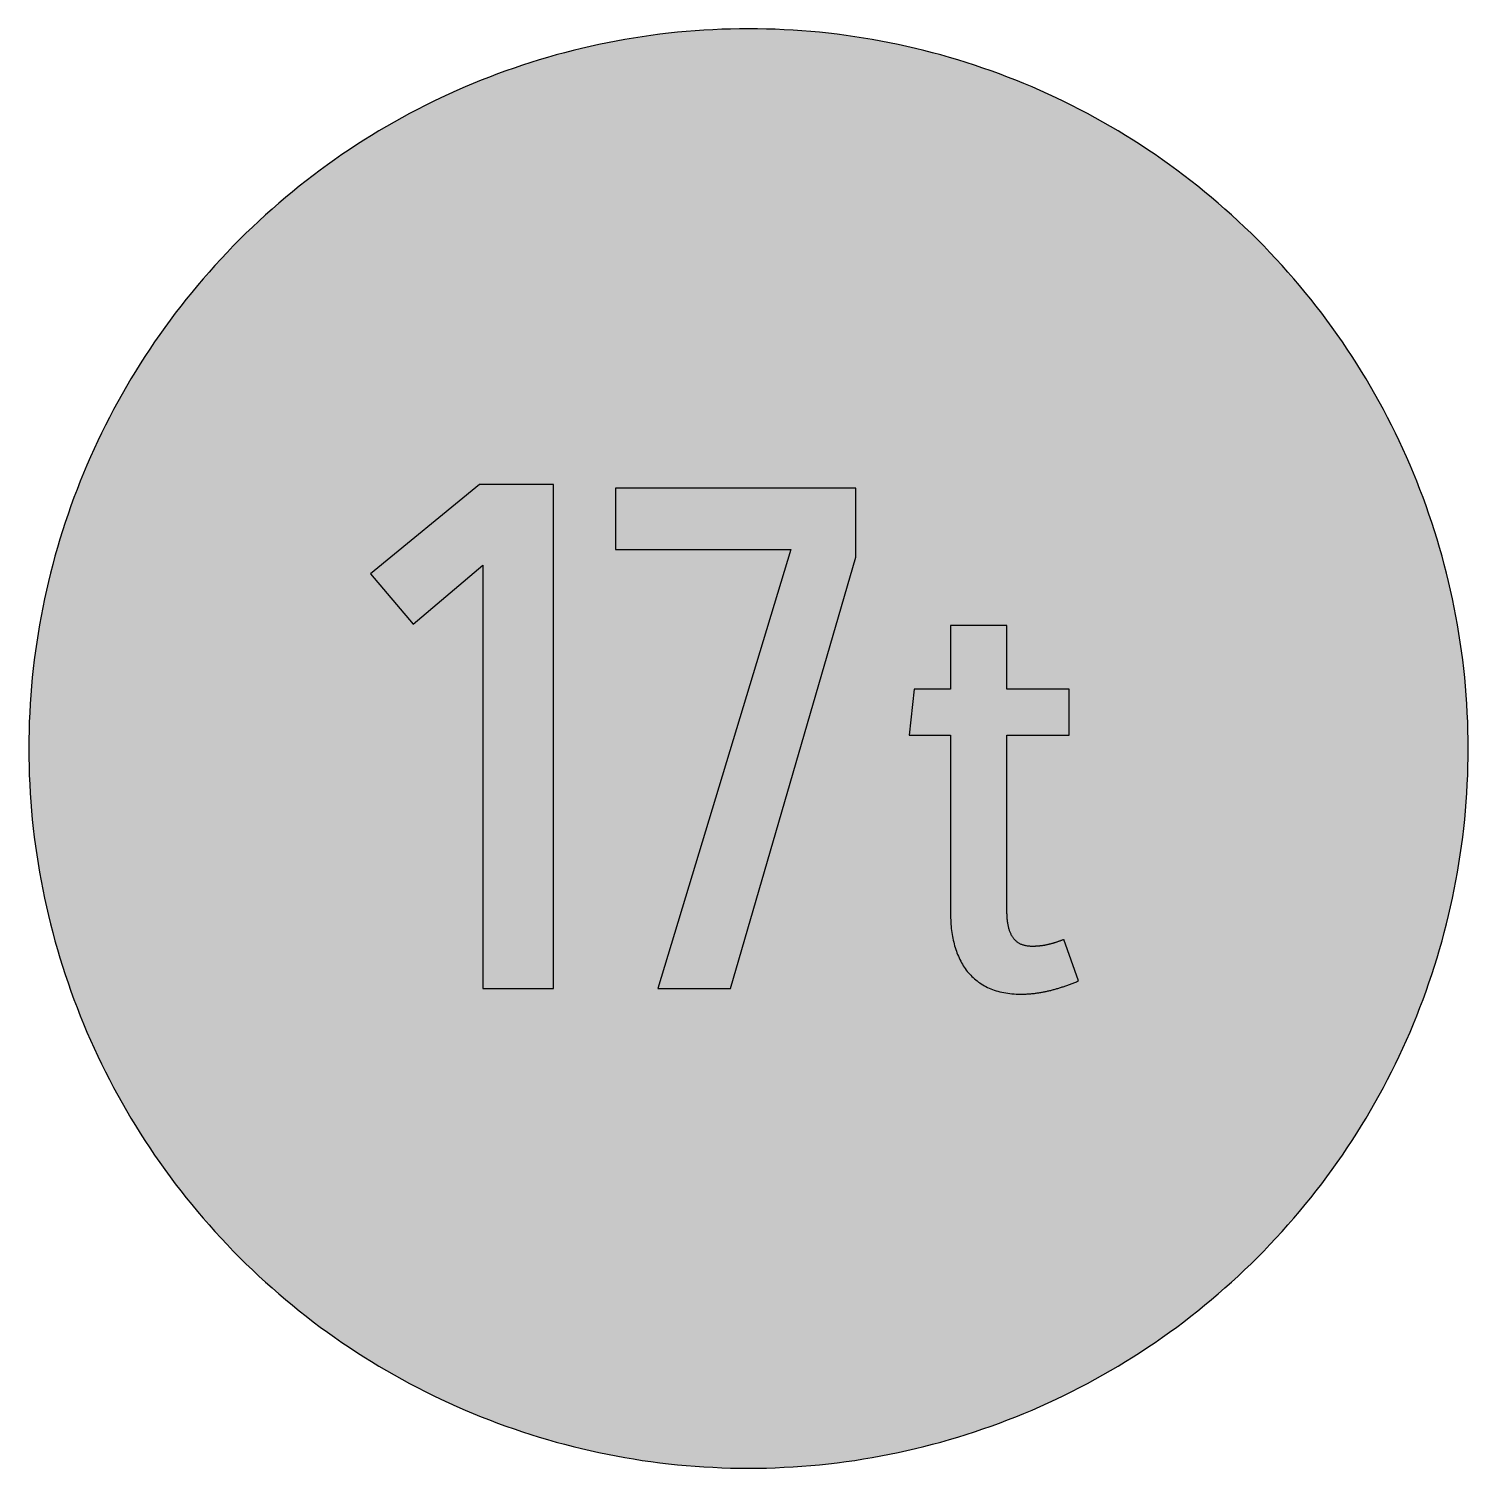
# Model space of a CAD drawing. Header units: millimetres. Extents: x 0 to 212, y 0 to 212.
import ezdxf

# ---------------------------------------------------------------- set-up
doc = ezdxf.new("R2010")
doc.units = ezdxf.units.MM

msp = doc.modelspace()

# ---------------------------------------------------------------- hatches: boundary and pattern name
for color, points in [(254, [(211.7189, 105.8869), (211.709, 107.2007), (211.6861, 108.5139), (211.6455, 109.8245), (211.5871, 111.1326), (211.5134, 112.4407), (211.4245, 113.7437), (211.3204, 115.0468), (211.201, 116.3447), (211.0638, 117.6426), (210.9114, 118.9355), (210.7413, 120.2258), (210.5584, 121.5136), (210.3577, 122.7988), (210.1418, 124.079), (209.9107, 125.3566), (209.6643, 126.6292), (209.4027, 127.8992), (209.1258, 129.1641), (208.8337, 130.4239), (208.5264, 131.6812), (208.2038, 132.936), (207.866, 134.1831), (207.5104, 135.4277), (207.1421, 136.6647), (206.7611, 137.8991), (206.3623, 139.1285), (205.9483, 140.3502), (205.5216, 141.5694), (205.0771, 142.781), (204.6199, 143.9901), (204.1474, 145.1915), (203.6623, 146.3853), (203.1619, 147.574), (202.6463, 148.7576), (202.1154, 149.9362), (201.5693, 151.1046), (201.0105, 152.2705), (200.439, 153.4262), (199.8523, 154.5768), (199.2503, 155.7198), (198.6356, 156.8577), (198.0057, 157.9855), (197.3605, 159.1081), (196.7052, 160.2232), (196.0321, 161.3281), (195.3489, 162.4279), (194.6504, 163.5176), (193.9366, 164.6022), (193.2102, 165.6766), (192.471, 166.7434), (191.7167, 167.8), (190.9521, 168.849), (190.1698, 169.8904), (189.3773, 170.9217), (188.5696, 171.9428), (187.7517, 172.9562), (186.9161, 173.9621), (186.0702, 174.9552), (185.2117, 175.9407), (184.338, 176.9161), (183.454, 177.8838), (182.5549, 178.8389), (181.643, 179.7837), (180.721, 180.7185), (179.7837, 181.643), (178.8389, 182.5549), (177.8838, 183.454), (176.9161, 184.338), (175.9407, 185.2117), (174.9552, 186.0702), (173.9621, 186.9161), (172.9562, 187.7492), (171.9428, 188.5696), (170.9217, 189.3773), (169.8904, 190.1698), (168.849, 190.9496), (167.8, 191.7167), (166.7408, 192.471), (165.6766, 193.2102), (164.6022, 193.9366), (163.5176, 194.6504), (162.4279, 195.3489), (161.3281, 196.0321), (160.2232, 196.7052), (159.1081, 197.3631), (157.9855, 198.0057), (156.8577, 198.6356), (155.7198, 199.2503), (154.5768, 199.8523), (153.4262, 200.439), (152.2705, 201.0131), (151.1046, 201.5719), (149.9362, 202.1154), (148.7576, 202.6463), (147.574, 203.1619), (146.3853, 203.6623), (145.1889, 204.15), (143.9875, 204.6199), (142.781, 205.0796), (141.5694, 205.5216), (140.3502, 205.9483), (139.1285, 206.3623), (137.8991, 206.7611), (136.6647, 207.1446), (135.4252, 207.5129), (134.1831, 207.866), (132.9334, 208.2038), (131.6812, 208.5264), (130.4239, 208.8337), (129.1641, 209.1284), (127.8966, 209.4052), (126.6292, 209.6668), (125.3541, 209.9132), (124.0765, 210.1444), (122.7963, 210.3603), (121.5136, 210.5584), (120.2258, 210.7438), (118.9355, 210.9114), (117.6401, 211.0638), (116.3447, 211.201), (115.0468, 211.3229), (113.7437, 211.4271), (112.4382, 211.516), (111.1326, 211.5896), (109.8245, 211.6455), (108.5113, 211.6861), (107.1982, 211.7115), (105.885, 211.7192), (104.5693, 211.7115), (103.2561, 211.6861), (101.9454, 211.6455), (100.6373, 211.5896), (99.3292, 211.516), (98.0262, 211.4271), (96.7232, 211.3229), (95.4253, 211.201), (94.1273, 211.0638), (92.8345, 210.9114), (91.5441, 210.7438), (90.2564, 210.5584), (88.9711, 210.3603), (87.691, 210.1444), (86.4133, 209.9132), (85.1408, 209.6668), (83.8708, 209.4052), (82.6059, 209.1284), (81.346, 208.8337), (80.0887, 208.5264), (78.834, 208.2038), (77.5868, 207.866), (76.3422, 207.5129), (75.1053, 207.1446), (73.8708, 206.7611), (72.6415, 206.3623), (71.4197, 205.9483), (70.2005, 205.5216), (68.9889, 205.0796), (67.7799, 204.6199), (66.5785, 204.15), (65.3847, 203.6623), (64.196, 203.1619), (63.0123, 202.6463), (61.8338, 202.1154), (60.6628, 201.5719), (59.4995, 201.0131), (58.3438, 200.439), (57.1932, 199.8523), (56.0502, 199.2503), (54.9123, 198.6356), (53.7845, 198.0057), (52.6618, 197.3631), (51.5468, 196.7052), (50.4419, 196.0321), (49.342, 195.3489), (48.2524, 194.6504), (47.1678, 193.9366), (46.0934, 193.2102), (45.0266, 192.471), (43.9699, 191.7167), (42.9209, 190.9496), (41.8795, 190.1698), (40.8483, 189.3773), (39.8272, 188.5696), (38.8137, 187.7492), (37.8079, 186.9161), (36.8148, 186.0702), (35.8292, 185.2117), (34.8539, 184.338), (33.8861, 183.454), (32.9311, 182.5549), (31.9862, 181.643), (31.049, 180.7185), (30.1269, 179.7837), (29.2151, 178.8389), (28.3159, 177.8838), (27.432, 176.9161), (26.5582, 175.9407), (25.6997, 174.9552), (24.8539, 173.9621), (24.0208, 172.9562), (23.2004, 171.9428), (22.3926, 170.9217), (21.6002, 169.8904), (20.8204, 168.849), (20.0533, 167.8), (19.2989, 166.7434), (18.5598, 165.6766), (17.8333, 164.6022), (17.1196, 163.5176), (16.4211, 162.4279), (15.7378, 161.3281), (15.0647, 160.2232), (14.4069, 159.1081), (13.7643, 157.9855), (13.1343, 156.8577), (12.5197, 155.7198), (11.9177, 154.5768), (11.3309, 153.4262), (10.7569, 152.2705), (10.1981, 151.1046), (9.6545, 149.9362), (9.1237, 148.7576), (8.6081, 147.574), (8.1077, 146.3853), (7.62, 145.1915), (7.1501, 143.9901), (6.6904, 142.781), (6.2484, 141.5694), (5.8217, 140.3502), (5.4077, 139.1285), (5.0089, 137.8991), (4.6253, 136.6647), (4.257, 135.4277), (3.904, 134.1831), (3.5662, 132.936), (3.2436, 131.6812), (2.9362, 130.4239), (2.6416, 129.1641), (2.3647, 127.8992), (2.1031, 126.6292), (1.8567, 125.3566), (1.6256, 124.079), (1.4097, 122.7988), (1.2116, 121.5136), (1.0262, 120.2258), (0.8585, 118.9355), (0.7061, 117.6426), (0.569, 116.3447), (0.447, 115.0468), (0.3429, 113.7437), (0.254, 112.4407), (0.1803, 111.1326), (0.1245, 109.8245), (0.0838, 108.5139), (0.0584, 107.2007), (0.0508, 105.885), (0.0584, 104.5718), (0.0838, 103.2586), (0.1245, 101.9454), (0.1803, 100.6373), (0.254, 99.3318), (0.3429, 98.0262), (0.447, 96.7232), (0.569, 95.4253), (0.7061, 94.1299), (0.8585, 92.8345), (1.0262, 91.5441), (1.2116, 90.2564), (1.4097, 88.9737), (1.6256, 87.6935), (1.8567, 86.4159), (2.1031, 85.1408), (2.3647, 83.8733), (2.6416, 82.6059), (2.9362, 81.346), (3.2436, 80.0887), (3.5662, 78.8365), (3.904, 77.5868), (4.257, 76.3448), (4.6253, 75.1053), (5.0089, 73.8708), (5.4077, 72.6415), (5.8217, 71.4197), (6.2484, 70.2005), (6.6904, 68.9889), (7.1501, 67.7824), (7.62, 66.581), (8.1077, 65.3847), (8.6081, 64.196), (9.1237, 63.0123), (9.6545, 61.8338), (10.1981, 60.6654), (10.7569, 59.4995), (11.3309, 58.3438), (11.9177, 57.1932), (12.5197, 56.0502), (13.1343, 54.9123), (13.7643, 53.7845), (14.4069, 52.6618), (15.0647, 51.5468), (15.7378, 50.4419), (16.4211, 49.342), (17.1196, 48.2524), (17.8333, 47.1678), (18.5598, 46.0934), (19.2989, 45.0291), (20.0533, 43.9699), (20.8204, 42.9209), (21.6002, 41.8795), (22.3926, 40.8483), (23.2004, 39.8272), (24.0208, 38.8137), (24.8539, 37.8079), (25.6997, 36.8148), (26.5582, 35.8292), (27.432, 34.8539), (28.3159, 33.8861), (29.2151, 32.9311), (30.1269, 31.9862), (31.049, 31.049), (31.9862, 30.1269), (32.9311, 29.2151), (33.8861, 28.3159), (34.8539, 27.432), (35.8292, 26.5582), (36.8148, 25.6997), (37.8079, 24.8539), (38.8137, 24.0182), (39.8272, 23.2004), (40.8483, 22.3926), (41.8795, 21.6002), (42.9209, 20.8178), (43.9699, 20.0533), (45.0266, 19.2989), (46.0934, 18.5598), (47.1678, 17.8333), (48.2524, 17.1196), (49.342, 16.4211), (50.4419, 15.7378), (51.5468, 15.0647), (52.6618, 14.4094), (53.7845, 13.7643), (54.9123, 13.1343), (56.0502, 12.5197), (57.1932, 11.9177), (58.3438, 11.3309), (59.4995, 10.7594), (60.6628, 10.2006), (61.8338, 9.6545), (63.0123, 9.1237), (64.196, 8.6081), (65.3847, 8.1077), (66.5785, 7.6225), (67.7799, 7.1501), (68.9889, 6.6929), (70.2005, 6.2484), (71.4197, 5.8217), (72.6415, 5.4077), (73.8708, 5.0089), (75.1053, 4.6279), (76.3422, 4.2596), (77.5868, 3.904), (78.834, 3.5662), (80.0887, 3.2436), (81.346, 2.9362), (82.6059, 2.6441), (83.8708, 2.3673), (85.1408, 2.1057), (86.4133, 1.8593), (87.691, 1.6281), (88.9711, 1.4122), (90.2564, 1.2116), (91.5441, 1.0287), (92.8345, 0.8585), (94.1273, 0.7061), (95.4253, 0.569), (96.7232, 0.4496), (98.0262, 0.3454), (99.3292, 0.2565), (100.6373, 0.1829), (101.9454, 0.1245), (103.2561, 0.0838), (104.5693, 0.061), (105.885, 0.0533), (107.1982, 0.061), (108.5113, 0.0838), (109.8245, 0.1245), (111.1326, 0.1829), (112.4382, 0.2565), (113.7437, 0.3454), (115.0468, 0.4496), (116.3447, 0.569), (117.6401, 0.7061), (118.9355, 0.8585), (120.2258, 1.0287), (121.5136, 1.2116), (122.7963, 1.4122), (124.0765, 1.6281), (125.3541, 1.8593), (126.6292, 2.1057), (127.8966, 2.3673), (129.1641, 2.6441), (130.4239, 2.9362), (131.6812, 3.2436), (132.9334, 3.5662), (134.1831, 3.904), (135.4252, 4.2596), (136.6647, 4.6279), (137.8991, 5.0089), (139.1285, 5.4077), (140.3502, 5.8217), (141.5694, 6.2484), (142.781, 6.6929), (143.9875, 7.1501), (145.1889, 7.6225), (146.3853, 8.1077), (147.574, 8.6081), (148.7576, 9.1237), (149.9362, 9.6545), (151.1046, 10.2006), (152.2705, 10.7594), (153.4262, 11.3309), (154.5768, 11.9177), (155.7198, 12.5197), (156.8577, 13.1343), (157.9855, 13.7643), (159.1081, 14.4094), (160.2232, 15.0647), (161.3281, 15.7378), (162.4279, 16.4211), (163.5176, 17.1196), (164.6022, 17.8333), (165.6766, 18.5598), (166.7408, 19.2989), (167.8, 20.0533), (168.849, 20.8178), (169.8904, 21.6002), (170.9217, 22.3926), (171.9428, 23.2004), (172.9562, 24.0182), (173.9621, 24.8539), (174.9552, 25.6997), (175.9407, 26.5582), (176.9161, 27.432), (177.8838, 28.3159), (178.8389, 29.2151), (179.7837, 30.1269), (180.721, 31.049), (181.643, 31.9862), (182.5549, 32.9311), (183.454, 33.8861), (184.338, 34.8539), (185.2117, 35.8292), (186.0702, 36.8148), (186.9161, 37.8079), (187.7517, 38.8137), (188.5696, 39.8272), (189.3773, 40.8483), (190.1698, 41.8795), (190.9521, 42.9209), (191.7167, 43.9699), (192.471, 45.0291), (193.2102, 46.0934), (193.9366, 47.1678), (194.6504, 48.2524), (195.3489, 49.342), (196.0321, 50.4419), (196.7052, 51.5468), (197.3605, 52.6618), (198.0057, 53.7845), (198.6356, 54.9123), (199.2503, 56.0502), (199.8523, 57.1932), (200.439, 58.3438), (201.0105, 59.4995), (201.5693, 60.6654), (202.1154, 61.8338), (202.6463, 63.0123), (203.1619, 64.196), (203.6623, 65.3847), (204.1474, 66.581), (204.6199, 67.7824), (205.0771, 68.9889), (205.5216, 70.2005), (205.9483, 71.4197), (206.3623, 72.6415), (206.7611, 73.8708), (207.1421, 75.1053), (207.5104, 76.3448), (207.866, 77.5868), (208.2038, 78.8365), (208.5264, 80.0887), (208.8337, 81.346), (209.1258, 82.6059), (209.4027, 83.8733), (209.6643, 85.1408), (209.9107, 86.4159), (210.1418, 87.6935), (210.3577, 88.9737), (210.5584, 90.2564), (210.7413, 91.5441), (210.9114, 92.8345), (211.0638, 94.1299), (211.201, 95.4253), (211.3204, 96.7232), (211.4245, 98.0262), (211.5134, 99.3318), (211.5871, 100.6373), (211.6455, 101.9454), (211.6861, 103.2586), (211.709, 104.5718), (211.7166, 105.885)]), (59, [(66.8334, 70.6092), (77.2061, 70.6092), (77.2061, 144.6911), (66.3042, 144.6911), (50.323, 131.5678), (56.5686, 124.1594), (66.8334, 132.8371)]), (59, [(121.6561, 134.0016), (121.6561, 144.1619), (86.3064, 144.1619), (86.3064, 135.1661), (112.1311, 135.1661), (92.552, 70.6092), (103.2397, 70.6092)]), (59, [(135.5975, 81.6155), (135.5979, 81.2952), (135.6055, 80.9777), (135.6182, 80.6628), (135.6335, 80.3504), (135.6538, 80.043), (135.6792, 79.7357), (135.7097, 79.4334), (135.7452, 79.1362), (135.7859, 78.8391), (135.829, 78.547), (135.8798, 78.2599), (135.9332, 77.9729), (135.9916, 77.691), (136.0551, 77.4141), (136.1237, 77.1398), (136.1973, 76.868), (136.2761, 76.6013), (136.3599, 76.3397), (136.4488, 76.0806), (136.5428, 75.8266), (136.6418, 75.5752), (136.7434, 75.3288), (136.8527, 75.0875), (136.967, 74.8487), (137.0863, 74.6176), (137.2108, 74.389), (137.3378, 74.1629), (137.4724, 73.9445), (137.6121, 73.7286), (137.7569, 73.5203), (137.9068, 73.3146), (138.0617, 73.1164), (138.2217, 72.9209), (138.3868, 72.7304), (138.5595, 72.5449), (138.7348, 72.3671), (138.9177, 72.1919), (139.1031, 72.0242), (139.2961, 71.8591), (139.4943, 71.7017), (139.6975, 71.5493), (139.9057, 71.4045), (140.1216, 71.2622), (140.3401, 71.1276), (140.5661, 70.9981), (140.7973, 70.8762), (141.0335, 70.7593), (141.2748, 70.6476), (141.5237, 70.5434), (141.7752, 70.4444), (142.0343, 70.3529), (142.2984, 70.2666), (142.5702, 70.1878), (142.8445, 70.1142), (143.1265, 70.0481), (143.4135, 69.9872), (143.7081, 69.9364), (144.0078, 69.8881), (144.3126, 69.85), (144.6225, 69.817), (144.94, 69.7916), (145.2626, 69.7738), (145.5903, 69.7636), (145.9255, 69.7611), (146.0602, 69.7611), (146.1948, 69.7636), (146.3294, 69.7662), (146.464, 69.7687), (146.5986, 69.7738), (146.7333, 69.7789), (146.8679, 69.7865), (147, 69.7941), (147.1346, 69.8043), (147.2692, 69.8144), (147.4013, 69.8271), (147.5359, 69.8373), (147.6705, 69.8525), (147.8026, 69.8652), (147.9372, 69.8805), (148.0693, 69.8983), (148.2039, 69.916), (148.336, 69.9338), (148.4681, 69.9516), (148.6027, 69.9719), (148.7348, 69.9948), (148.8669, 70.0176), (148.9989, 70.0405), (149.1336, 70.0634), (149.2656, 70.0888), (149.3977, 70.1142), (149.5298, 70.1421), (149.6619, 70.17), (149.794, 70.198), (149.926, 70.2285), (150.0581, 70.2589), (150.1902, 70.2894), (150.3223, 70.3224), (150.4544, 70.3555), (150.5864, 70.3885), (150.7185, 70.424), (150.8506, 70.4596), (150.9801, 70.4952), (151.1122, 70.5333), (151.2443, 70.5714), (151.3764, 70.6095), (151.5085, 70.6501), (151.638, 70.6882), (151.7701, 70.7314), (151.9022, 70.772), (152.0317, 70.8152), (152.1638, 70.8584), (152.2959, 70.9041), (152.4254, 70.9473), (152.5575, 70.993), (152.6896, 71.0413), (152.8191, 71.087), (152.9512, 71.1352), (153.0807, 71.1835), (153.2128, 71.2343), (153.3423, 71.2826), (153.4744, 71.3334), (153.6065, 71.3867), (153.736, 71.4375), (153.8681, 71.4908), (153.9977, 71.5442), (154.1297, 71.5975), (154.2593, 71.6534), (154.3914, 71.7067), (152.2758, 77.8051), (152.1841, 77.7697), (152.0952, 77.7342), (152.0063, 77.7011), (151.9174, 77.6681), (151.831, 77.6351), (151.7447, 77.6021), (151.6583, 77.5716), (151.5745, 77.5411), (151.4907, 77.5106), (151.4094, 77.4827), (151.3256, 77.4548), (151.2443, 77.4268), (151.1656, 77.4014), (151.0843, 77.3735), (151.0055, 77.3481), (150.9293, 77.3227), (150.8506, 77.2998), (150.7744, 77.277), (150.6982, 77.2541), (150.622, 77.2312), (150.5458, 77.2084), (150.4721, 77.1881), (150.3985, 77.1677), (150.3248, 77.1474), (150.2537, 77.1296), (150.18, 77.1093), (150.1089, 77.0915), (150.0378, 77.0738), (149.9667, 77.0585), (149.8956, 77.0407), (149.827, 77.0255), (149.7559, 77.0103), (149.6873, 76.995), (149.6187, 76.9823), (149.5501, 76.9671), (149.4815, 76.9544), (149.413, 76.9417), (149.3444, 76.9315), (149.2783, 76.9188), (149.2098, 76.9087), (149.1437, 76.8985), (149.0777, 76.8883), (149.0116, 76.8782), (148.9431, 76.8706), (148.877, 76.8629), (148.811, 76.8553), (148.7449, 76.8477), (148.6789, 76.8401), (148.6129, 76.8325), (148.5468, 76.8274), (148.4808, 76.8223), (148.4147, 76.8172), (148.3487, 76.8121), (148.2852, 76.8071), (148.2192, 76.8045), (148.1531, 76.7994), (148.0845, 76.7969), (148.0185, 76.7944), (147.9525, 76.7918), (147.8864, 76.7918), (147.8204, 76.7893), (147.7518, 76.7893), (147.6858, 76.7893), (147.6172, 76.7893), (147.4927, 76.7893), (147.3683, 76.7944), (147.2489, 76.7994), (147.1295, 76.8096), (147.0152, 76.8223), (146.9009, 76.8375), (146.7891, 76.8553), (146.6799, 76.8756), (146.5732, 76.8985), (146.4691, 76.9239), (146.3675, 76.9518), (146.2684, 76.9823), (146.1719, 77.0153), (146.0754, 77.0509), (145.984, 77.089), (145.8925, 77.1296), (145.8062, 77.1754), (145.7198, 77.2211), (145.636, 77.2693), (145.5547, 77.3201), (145.4734, 77.3735), (145.3972, 77.4319), (145.321, 77.4903), (145.2499, 77.5513), (145.1788, 77.6148), (145.1102, 77.6808), (145.0442, 77.7494), (144.9781, 77.8231), (144.9146, 77.8967), (144.8562, 77.9729), (144.7978, 78.0517), (144.7394, 78.1329), (144.686, 78.2142), (144.6327, 78.3006), (144.5819, 78.3895), (144.5336, 78.4809), (144.4879, 78.5724), (144.4422, 78.6689), (144.399, 78.7679), (144.3584, 78.867), (144.3177, 78.9686), (144.2822, 79.0753), (144.2466, 79.182), (144.211, 79.2912), (144.1806, 79.4029), (144.1501, 79.5172), (144.1221, 79.6341), (144.0942, 79.7509), (144.0688, 79.8728), (144.0459, 79.9973), (144.0256, 80.1218), (144.0053, 80.2488), (143.9875, 80.3783), (143.9697, 80.5104), (143.9545, 80.645), (143.9418, 80.7822), (143.9316, 80.9219), (143.9215, 81.0616), (143.9113, 81.2038), (143.9062, 81.3486), (143.9012, 81.4959), (143.8961, 81.6458), (143.8935, 81.7982), (143.8935, 81.9506), (143.8949, 107.8615), (153.0396, 107.8615), (153.0396, 114.6344), (143.8949, 114.6344), (143.8949, 123.9488), (135.5975, 123.9488), (135.5975, 114.6344), (130.2632, 114.6344), (129.5012, 107.8615), (135.5975, 107.8615)])]:
    msp.add_hatch(color=color).paths.add_polyline_path(points)

# ---------------------------------------------------------------- linework, layer by layer
at = {"color": 254}
msp.add_lwpolyline([(211.7189, 105.8869), (211.709, 107.2007), (211.6861, 108.5139), (211.6455, 109.8245), (211.5871, 111.1326), (211.5134, 112.4407), (211.4245, 113.7437), (211.3204, 115.0468), (211.201, 116.3447), (211.0638, 117.6426), (210.9114, 118.9355), (210.7413, 120.2258), (210.5584, 121.5136), (210.3577, 122.7988), (210.1418, 124.079), (209.9107, 125.3566), (209.6643, 126.6292), (209.4027, 127.8992), (209.1258, 129.1641), (208.8337, 130.4239), (208.5264, 131.6812), (208.2038, 132.936), (207.866, 134.1831), (207.5104, 135.4277), (207.1421, 136.6647), (206.7611, 137.8991), (206.3623, 139.1285), (205.9483, 140.3502), (205.5216, 141.5694), (205.0771, 142.781), (204.6199, 143.9901), (204.1474, 145.1915), (203.6623, 146.3853), (203.1619, 147.574), (202.6463, 148.7576), (202.1154, 149.9362), (201.5693, 151.1046), (201.0105, 152.2705), (200.439, 153.4262), (199.8523, 154.5768), (199.2503, 155.7198), (198.6356, 156.8577), (198.0057, 157.9855), (197.3605, 159.1081), (196.7052, 160.2232), (196.0321, 161.3281), (195.3489, 162.4279), (194.6504, 163.5176), (193.9366, 164.6022), (193.2102, 165.6766), (192.471, 166.7434), (191.7167, 167.8), (190.9521, 168.849), (190.1698, 169.8904), (189.3773, 170.9217), (188.5696, 171.9428), (187.7517, 172.9562), (186.9161, 173.9621), (186.0702, 174.9552), (185.2117, 175.9407), (184.338, 176.9161), (183.454, 177.8838), (182.5549, 178.8389), (181.643, 179.7837), (180.721, 180.7185), (179.7837, 181.643), (178.8389, 182.5549), (177.8838, 183.454), (176.9161, 184.338), (175.9407, 185.2117), (174.9552, 186.0702), (173.9621, 186.9161), (172.9562, 187.7492), (171.9428, 188.5696), (170.9217, 189.3773), (169.8904, 190.1698), (168.849, 190.9496), (167.8, 191.7167), (166.7408, 192.471), (165.6766, 193.2102), (164.6022, 193.9366), (163.5176, 194.6504), (162.4279, 195.3489), (161.3281, 196.0321), (160.2232, 196.7052), (159.1081, 197.3631), (157.9855, 198.0057), (156.8577, 198.6356), (155.7198, 199.2503), (154.5768, 199.8523), (153.4262, 200.439), (152.2705, 201.0131), (151.1046, 201.5719), (149.9362, 202.1154), (148.7576, 202.6463), (147.574, 203.1619), (146.3853, 203.6623), (145.1889, 204.15), (143.9875, 204.6199), (142.781, 205.0796), (141.5694, 205.5216), (140.3502, 205.9483), (139.1285, 206.3623), (137.8991, 206.7611), (136.6647, 207.1446), (135.4252, 207.5129), (134.1831, 207.866), (132.9334, 208.2038), (131.6812, 208.5264), (130.4239, 208.8337), (129.1641, 209.1284), (127.8966, 209.4052), (126.6292, 209.6668), (125.3541, 209.9132), (124.0765, 210.1444), (122.7963, 210.3603), (121.5136, 210.5584), (120.2258, 210.7438), (118.9355, 210.9114), (117.6401, 211.0638), (116.3447, 211.201), (115.0468, 211.3229), (113.7437, 211.4271), (112.4382, 211.516), (111.1326, 211.5896), (109.8245, 211.6455), (108.5113, 211.6861), (107.1982, 211.7115), (105.885, 211.7192), (104.5693, 211.7115), (103.2561, 211.6861), (101.9454, 211.6455), (100.6373, 211.5896), (99.3292, 211.516), (98.0262, 211.4271), (96.7232, 211.3229), (95.4253, 211.201), (94.1273, 211.0638), (92.8345, 210.9114), (91.5441, 210.7438), (90.2564, 210.5584), (88.9711, 210.3603), (87.691, 210.1444), (86.4133, 209.9132), (85.1408, 209.6668), (83.8708, 209.4052), (82.6059, 209.1284), (81.346, 208.8337), (80.0887, 208.5264), (78.834, 208.2038), (77.5868, 207.866), (76.3422, 207.5129), (75.1053, 207.1446), (73.8708, 206.7611), (72.6415, 206.3623), (71.4197, 205.9483), (70.2005, 205.5216), (68.9889, 205.0796), (67.7799, 204.6199), (66.5785, 204.15), (65.3847, 203.6623), (64.196, 203.1619), (63.0123, 202.6463), (61.8338, 202.1154), (60.6628, 201.5719), (59.4995, 201.0131), (58.3438, 200.439), (57.1932, 199.8523), (56.0502, 199.2503), (54.9123, 198.6356), (53.7845, 198.0057), (52.6618, 197.3631), (51.5468, 196.7052), (50.4419, 196.0321), (49.342, 195.3489), (48.2524, 194.6504), (47.1678, 193.9366), (46.0934, 193.2102), (45.0266, 192.471), (43.9699, 191.7167), (42.9209, 190.9496), (41.8795, 190.1698), (40.8483, 189.3773), (39.8272, 188.5696), (38.8137, 187.7492), (37.8079, 186.9161), (36.8148, 186.0702), (35.8292, 185.2117), (34.8539, 184.338), (33.8861, 183.454), (32.9311, 182.5549), (31.9862, 181.643), (31.049, 180.7185), (30.1269, 179.7837), (29.2151, 178.8389), (28.3159, 177.8838), (27.432, 176.9161), (26.5582, 175.9407), (25.6997, 174.9552), (24.8539, 173.9621), (24.0208, 172.9562), (23.2004, 171.9428), (22.3926, 170.9217), (21.6002, 169.8904), (20.8204, 168.849), (20.0533, 167.8), (19.2989, 166.7434), (18.5598, 165.6766), (17.8333, 164.6022), (17.1196, 163.5176), (16.4211, 162.4279), (15.7378, 161.3281), (15.0647, 160.2232), (14.4069, 159.1081), (13.7643, 157.9855), (13.1343, 156.8577), (12.5197, 155.7198), (11.9177, 154.5768), (11.3309, 153.4262), (10.7569, 152.2705), (10.1981, 151.1046), (9.6545, 149.9362), (9.1237, 148.7576), (8.6081, 147.574), (8.1077, 146.3853), (7.62, 145.1915), (7.1501, 143.9901), (6.6904, 142.781), (6.2484, 141.5694), (5.8217, 140.3502), (5.4077, 139.1285), (5.0089, 137.8991), (4.6253, 136.6647), (4.257, 135.4277), (3.904, 134.1831), (3.5662, 132.936), (3.2436, 131.6812), (2.9362, 130.4239), (2.6416, 129.1641), (2.3647, 127.8992), (2.1031, 126.6292), (1.8567, 125.3566), (1.6256, 124.079), (1.4097, 122.7988), (1.2116, 121.5136), (1.0262, 120.2258), (0.8585, 118.9355), (0.7061, 117.6426), (0.569, 116.3447), (0.447, 115.0468), (0.3429, 113.7437), (0.254, 112.4407), (0.1803, 111.1326), (0.1245, 109.8245), (0.0838, 108.5139), (0.0584, 107.2007), (0.0508, 105.885), (0.0584, 104.5718), (0.0838, 103.2586), (0.1245, 101.9454), (0.1803, 100.6373), (0.254, 99.3318), (0.3429, 98.0262), (0.447, 96.7232), (0.569, 95.4253), (0.7061, 94.1299), (0.8585, 92.8345), (1.0262, 91.5441), (1.2116, 90.2564), (1.4097, 88.9737), (1.6256, 87.6935), (1.8567, 86.4159), (2.1031, 85.1408), (2.3647, 83.8733), (2.6416, 82.6059), (2.9362, 81.346), (3.2436, 80.0887), (3.5662, 78.8365), (3.904, 77.5868), (4.257, 76.3448), (4.6253, 75.1053), (5.0089, 73.8708), (5.4077, 72.6415), (5.8217, 71.4197), (6.2484, 70.2005), (6.6904, 68.9889), (7.1501, 67.7824), (7.62, 66.581), (8.1077, 65.3847), (8.6081, 64.196), (9.1237, 63.0123), (9.6545, 61.8338), (10.1981, 60.6654), (10.7569, 59.4995), (11.3309, 58.3438), (11.9177, 57.1932), (12.5197, 56.0502), (13.1343, 54.9123), (13.7643, 53.7845), (14.4069, 52.6618), (15.0647, 51.5468), (15.7378, 50.4419), (16.4211, 49.342), (17.1196, 48.2524), (17.8333, 47.1678), (18.5598, 46.0934), (19.2989, 45.0291), (20.0533, 43.9699), (20.8204, 42.9209), (21.6002, 41.8795), (22.3926, 40.8483), (23.2004, 39.8272), (24.0208, 38.8137), (24.8539, 37.8079), (25.6997, 36.8148), (26.5582, 35.8292), (27.432, 34.8539), (28.3159, 33.8861), (29.2151, 32.9311), (30.1269, 31.9862), (31.049, 31.049), (31.9862, 30.1269), (32.9311, 29.2151), (33.8861, 28.3159), (34.8539, 27.432), (35.8292, 26.5582), (36.8148, 25.6997), (37.8079, 24.8539), (38.8137, 24.0182), (39.8272, 23.2004), (40.8483, 22.3926), (41.8795, 21.6002), (42.9209, 20.8178), (43.9699, 20.0533), (45.0266, 19.2989), (46.0934, 18.5598), (47.1678, 17.8333), (48.2524, 17.1196), (49.342, 16.4211), (50.4419, 15.7378), (51.5468, 15.0647), (52.6618, 14.4094), (53.7845, 13.7643), (54.9123, 13.1343), (56.0502, 12.5197), (57.1932, 11.9177), (58.3438, 11.3309), (59.4995, 10.7594), (60.6628, 10.2006), (61.8338, 9.6545), (63.0123, 9.1237), (64.196, 8.6081), (65.3847, 8.1077), (66.5785, 7.6225), (67.7799, 7.1501), (68.9889, 6.6929), (70.2005, 6.2484), (71.4197, 5.8217), (72.6415, 5.4077), (73.8708, 5.0089), (75.1053, 4.6279), (76.3422, 4.2596), (77.5868, 3.904), (78.834, 3.5662), (80.0887, 3.2436), (81.346, 2.9362), (82.6059, 2.6441), (83.8708, 2.3673), (85.1408, 2.1057), (86.4133, 1.8593), (87.691, 1.6281), (88.9711, 1.4122), (90.2564, 1.2116), (91.5441, 1.0287), (92.8345, 0.8585), (94.1273, 0.7061), (95.4253, 0.569), (96.7232, 0.4496), (98.0262, 0.3454), (99.3292, 0.2565), (100.6373, 0.1829), (101.9454, 0.1245), (103.2561, 0.0838), (104.5693, 0.061), (105.885, 0.0533), (107.1982, 0.061), (108.5113, 0.0838), (109.8245, 0.1245), (111.1326, 0.1829), (112.4382, 0.2565), (113.7437, 0.3454), (115.0468, 0.4496), (116.3447, 0.569), (117.6401, 0.7061), (118.9355, 0.8585), (120.2258, 1.0287), (121.5136, 1.2116), (122.7963, 1.4122), (124.0765, 1.6281), (125.3541, 1.8593), (126.6292, 2.1057), (127.8966, 2.3673), (129.1641, 2.6441), (130.4239, 2.9362), (131.6812, 3.2436), (132.9334, 3.5662), (134.1831, 3.904), (135.4252, 4.2596), (136.6647, 4.6279), (137.8991, 5.0089), (139.1285, 5.4077), (140.3502, 5.8217), (141.5694, 6.2484), (142.781, 6.6929), (143.9875, 7.1501), (145.1889, 7.6225), (146.3853, 8.1077), (147.574, 8.6081), (148.7576, 9.1237), (149.9362, 9.6545), (151.1046, 10.2006), (152.2705, 10.7594), (153.4262, 11.3309), (154.5768, 11.9177), (155.7198, 12.5197), (156.8577, 13.1343), (157.9855, 13.7643), (159.1081, 14.4094), (160.2232, 15.0647), (161.3281, 15.7378), (162.4279, 16.4211), (163.5176, 17.1196), (164.6022, 17.8333), (165.6766, 18.5598), (166.7408, 19.2989), (167.8, 20.0533), (168.849, 20.8178), (169.8904, 21.6002), (170.9217, 22.3926), (171.9428, 23.2004), (172.9562, 24.0182), (173.9621, 24.8539), (174.9552, 25.6997), (175.9407, 26.5582), (176.9161, 27.432), (177.8838, 28.3159), (178.8389, 29.2151), (179.7837, 30.1269), (180.721, 31.049), (181.643, 31.9862), (182.5549, 32.9311), (183.454, 33.8861), (184.338, 34.8539), (185.2117, 35.8292), (186.0702, 36.8148), (186.9161, 37.8079), (187.7517, 38.8137), (188.5696, 39.8272), (189.3773, 40.8483), (190.1698, 41.8795), (190.9521, 42.9209), (191.7167, 43.9699), (192.471, 45.0291), (193.2102, 46.0934), (193.9366, 47.1678), (194.6504, 48.2524), (195.3489, 49.342), (196.0321, 50.4419), (196.7052, 51.5468), (197.3605, 52.6618), (198.0057, 53.7845), (198.6356, 54.9123), (199.2503, 56.0502), (199.8523, 57.1932), (200.439, 58.3438), (201.0105, 59.4995), (201.5693, 60.6654), (202.1154, 61.8338), (202.6463, 63.0123), (203.1619, 64.196), (203.6623, 65.3847), (204.1474, 66.581), (204.6199, 67.7824), (205.0771, 68.9889), (205.5216, 70.2005), (205.9483, 71.4197), (206.3623, 72.6415), (206.7611, 73.8708), (207.1421, 75.1053), (207.5104, 76.3448), (207.866, 77.5868), (208.2038, 78.8365), (208.5264, 80.0887), (208.8337, 81.346), (209.1258, 82.6059), (209.4027, 83.8733), (209.6643, 85.1408), (209.9107, 86.4159), (210.1418, 87.6935), (210.3577, 88.9737), (210.5584, 90.2564), (210.7413, 91.5441), (210.9114, 92.8345), (211.0638, 94.1299), (211.201, 95.4253), (211.3204, 96.7232), (211.4245, 98.0262), (211.5134, 99.3318), (211.5871, 100.6373), (211.6455, 101.9454), (211.6861, 103.2586), (211.709, 104.5718), (211.7166, 105.885), (211.7189, 105.8869)], dxfattribs=at)
at = {"color": 59}
for points in [[(66.8334, 70.6092), (77.2061, 70.6092), (77.2061, 144.6911), (66.3042, 144.6911), (50.323, 131.5678), (56.5686, 124.1594), (66.8334, 132.8371), (66.8334, 70.6092)], [(121.6561, 134.0016), (121.6561, 144.1619), (86.3064, 144.1619), (86.3064, 135.1661), (112.1311, 135.1661), (92.552, 70.6092), (103.2397, 70.6092), (121.6561, 134.0016)], [(135.5975, 81.6155), (135.5979, 81.2952), (135.6055, 80.9777), (135.6182, 80.6628), (135.6335, 80.3504), (135.6538, 80.043), (135.6792, 79.7357), (135.7097, 79.4334), (135.7452, 79.1362), (135.7859, 78.8391), (135.829, 78.547), (135.8798, 78.2599), (135.9332, 77.9729), (135.9916, 77.691), (136.0551, 77.4141), (136.1237, 77.1398), (136.1973, 76.868), (136.2761, 76.6013), (136.3599, 76.3397), (136.4488, 76.0806), (136.5428, 75.8266), (136.6418, 75.5752), (136.7434, 75.3288), (136.8527, 75.0875), (136.967, 74.8487), (137.0863, 74.6176), (137.2108, 74.389), (137.3378, 74.1629), (137.4724, 73.9445), (137.6121, 73.7286), (137.7569, 73.5203), (137.9068, 73.3146), (138.0617, 73.1164), (138.2217, 72.9209), (138.3868, 72.7304), (138.5595, 72.5449), (138.7348, 72.3671), (138.9177, 72.1919), (139.1031, 72.0242), (139.2961, 71.8591), (139.4943, 71.7017), (139.6975, 71.5493), (139.9057, 71.4045), (140.1216, 71.2622), (140.3401, 71.1276), (140.5661, 70.9981), (140.7973, 70.8762), (141.0335, 70.7593), (141.2748, 70.6476), (141.5237, 70.5434), (141.7752, 70.4444), (142.0343, 70.3529), (142.2984, 70.2666), (142.5702, 70.1878), (142.8445, 70.1142), (143.1265, 70.0481), (143.4135, 69.9872), (143.7081, 69.9364), (144.0078, 69.8881), (144.3126, 69.85), (144.6225, 69.817), (144.94, 69.7916), (145.2626, 69.7738), (145.5903, 69.7636), (145.9255, 69.7611), (146.0602, 69.7611), (146.1948, 69.7636), (146.3294, 69.7662), (146.464, 69.7687), (146.5986, 69.7738), (146.7333, 69.7789), (146.8679, 69.7865), (147, 69.7941), (147.1346, 69.8043), (147.2692, 69.8144), (147.4013, 69.8271), (147.5359, 69.8373), (147.6705, 69.8525), (147.8026, 69.8652), (147.9372, 69.8805), (148.0693, 69.8983), (148.2039, 69.916), (148.336, 69.9338), (148.4681, 69.9516), (148.6027, 69.9719), (148.7348, 69.9948), (148.8669, 70.0176), (148.9989, 70.0405), (149.1336, 70.0634), (149.2656, 70.0888), (149.3977, 70.1142), (149.5298, 70.1421), (149.6619, 70.17), (149.794, 70.198), (149.926, 70.2285), (150.0581, 70.2589), (150.1902, 70.2894), (150.3223, 70.3224), (150.4544, 70.3555), (150.5864, 70.3885), (150.7185, 70.424), (150.8506, 70.4596), (150.9801, 70.4952), (151.1122, 70.5333), (151.2443, 70.5714), (151.3764, 70.6095), (151.5085, 70.6501), (151.638, 70.6882), (151.7701, 70.7314), (151.9022, 70.772), (152.0317, 70.8152), (152.1638, 70.8584), (152.2959, 70.9041), (152.4254, 70.9473), (152.5575, 70.993), (152.6896, 71.0413), (152.8191, 71.087), (152.9512, 71.1352), (153.0807, 71.1835), (153.2128, 71.2343), (153.3423, 71.2826), (153.4744, 71.3334), (153.6065, 71.3867), (153.736, 71.4375), (153.8681, 71.4908), (153.9977, 71.5442), (154.1297, 71.5975), (154.2593, 71.6534), (154.3914, 71.7067), (152.2758, 77.8051), (152.1841, 77.7697), (152.0952, 77.7342), (152.0063, 77.7011), (151.9174, 77.6681), (151.831, 77.6351), (151.7447, 77.6021), (151.6583, 77.5716), (151.5745, 77.5411), (151.4907, 77.5106), (151.4094, 77.4827), (151.3256, 77.4548), (151.2443, 77.4268), (151.1656, 77.4014), (151.0843, 77.3735), (151.0055, 77.3481), (150.9293, 77.3227), (150.8506, 77.2998), (150.7744, 77.277), (150.6982, 77.2541), (150.622, 77.2312), (150.5458, 77.2084), (150.4721, 77.1881), (150.3985, 77.1677), (150.3248, 77.1474), (150.2537, 77.1296), (150.18, 77.1093), (150.1089, 77.0915), (150.0378, 77.0738), (149.9667, 77.0585), (149.8956, 77.0407), (149.827, 77.0255), (149.7559, 77.0103), (149.6873, 76.995), (149.6187, 76.9823), (149.5501, 76.9671), (149.4815, 76.9544), (149.413, 76.9417), (149.3444, 76.9315), (149.2783, 76.9188), (149.2098, 76.9087), (149.1437, 76.8985), (149.0777, 76.8883), (149.0116, 76.8782), (148.9431, 76.8706), (148.877, 76.8629), (148.811, 76.8553), (148.7449, 76.8477), (148.6789, 76.8401), (148.6129, 76.8325), (148.5468, 76.8274), (148.4808, 76.8223), (148.4147, 76.8172), (148.3487, 76.8121), (148.2852, 76.8071), (148.2192, 76.8045), (148.1531, 76.7994), (148.0845, 76.7969), (148.0185, 76.7944), (147.9525, 76.7918), (147.8864, 76.7918), (147.8204, 76.7893), (147.7518, 76.7893), (147.6858, 76.7893), (147.6172, 76.7893), (147.4927, 76.7893), (147.3683, 76.7944), (147.2489, 76.7994), (147.1295, 76.8096), (147.0152, 76.8223), (146.9009, 76.8375), (146.7891, 76.8553), (146.6799, 76.8756), (146.5732, 76.8985), (146.4691, 76.9239), (146.3675, 76.9518), (146.2684, 76.9823), (146.1719, 77.0153), (146.0754, 77.0509), (145.984, 77.089), (145.8925, 77.1296), (145.8062, 77.1754), (145.7198, 77.2211), (145.636, 77.2693), (145.5547, 77.3201), (145.4734, 77.3735), (145.3972, 77.4319), (145.321, 77.4903), (145.2499, 77.5513), (145.1788, 77.6148), (145.1102, 77.6808), (145.0442, 77.7494), (144.9781, 77.8231), (144.9146, 77.8967), (144.8562, 77.9729), (144.7978, 78.0517), (144.7394, 78.1329), (144.686, 78.2142), (144.6327, 78.3006), (144.5819, 78.3895), (144.5336, 78.4809), (144.4879, 78.5724), (144.4422, 78.6689), (144.399, 78.7679), (144.3584, 78.867), (144.3177, 78.9686), (144.2822, 79.0753), (144.2466, 79.182), (144.211, 79.2912), (144.1806, 79.4029), (144.1501, 79.5172), (144.1221, 79.6341), (144.0942, 79.7509), (144.0688, 79.8728), (144.0459, 79.9973), (144.0256, 80.1218), (144.0053, 80.2488), (143.9875, 80.3783), (143.9697, 80.5104), (143.9545, 80.645), (143.9418, 80.7822), (143.9316, 80.9219), (143.9215, 81.0616), (143.9113, 81.2038), (143.9062, 81.3486), (143.9012, 81.4959), (143.8961, 81.6458), (143.8935, 81.7982), (143.8935, 81.9506), (143.8949, 107.8615), (153.0396, 107.8615), (153.0396, 114.6344), (143.8949, 114.6344), (143.8949, 123.9488), (135.5975, 123.9488), (135.5975, 114.6344), (130.2632, 114.6344), (129.5012, 107.8615), (135.5975, 107.8615), (135.5975, 81.6155)]]:
    msp.add_lwpolyline(points, dxfattribs=at)

doc.saveas('drawing.dxf')
